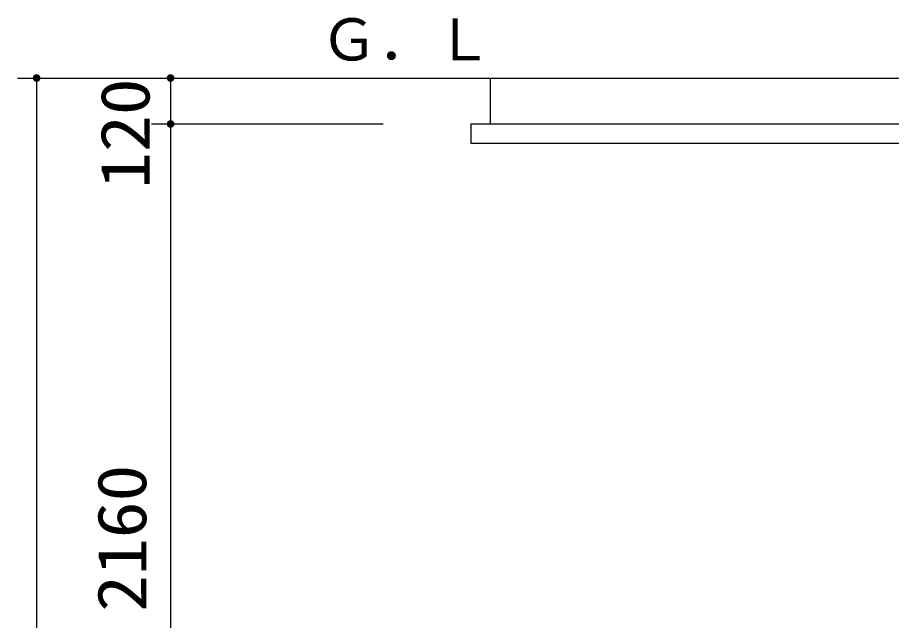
# Model space of a CAD drawing. Units: millimetres, scale not verified. Extents: x -14850 to 14850, y -10500 to 10500.
# Drawn here: x -1368 to 915, y 870 to 2444 of the extents above; entities that cross this region are included whole.
import ezdxf
from ezdxf.enums import TextEntityAlignment as Align

# ---------------------------------------------------------------- set-up
doc = ezdxf.new("R2010")
doc.units = ezdxf.units.MM
doc.header["$LTSCALE"] = 50
for name, color, linetype, lineweight in [('0-0_機器', 3, 'Continuous', 25), ('0-1_空気管', 3, 'Continuous', 25), ('0-5_製作', 5, 'Continuous', 25)]:
    doc.layers.add(name, color=color, linetype=linetype, lineweight=lineweight)
doc.styles.add('ＭＳ ゴシック', font='')
doc.styles.get('ＭＳ ゴシック').set_extended_font_data('MS Gothic')

msp = doc.modelspace()

# ---------------------------------------------------------------- linework, layer by layer
at = {"layer": '0-0_機器', "color": 2}
for p, q in [((-413.1, 2285.81), (2262.2, 2285.81)), ((-133.64, 2285.81), (-133.64, 2165.81)), ((-183.64, 2165.81), (-183.64, 2115.81)), ((-183.64, 2165.81), (2116.36, 2165.81)), ((-183.64, 2115.81), (2116.36, 2115.81))]:
    msp.add_line(p, q, dxfattribs=at)
at = {"layer": '0-5_製作', "color": 2}
for p, q in [((-1368.48, 2285.81), (-413.1, 2285.81)), ((-1318.48, 2285.81), (-1318.48, -294.19)), ((-968.48, 2285.81), (-968.48, 2165.81)), ((-1018.48, 2165.81), (-413.1, 2165.81)), ((-968.48, 2165.81), (-968.48, 5.81))]:
    msp.add_line(p, q, dxfattribs=at)
at = {"layer": '0-5_製作'}
for points in [[(-1318.48, 2285.81), (-1328.48, 2285.81), (-1328.46, 2286.43)], [(-1318.48, 2285.81), (-1328.4, 2284.55), (-1328.48, 2285.81)], [(-1318.48, 2285.81), (-1328.46, 2286.43), (-1328.3, 2287.68)], [(-1318.48, 2285.81), (-1328.16, 2283.32), (-1328.4, 2284.55)], [(-1318.48, 2285.81), (-1328.3, 2287.68), (-1327.99, 2288.9)], [(-1318.48, 2285.81), (-1327.78, 2282.13), (-1328.16, 2283.32)], [(-1318.48, 2285.81), (-1327.99, 2288.9), (-1327.53, 2290.06)], [(-1318.48, 2285.81), (-1327.24, 2280.99), (-1327.78, 2282.13)], [(-1318.48, 2295.81), (-1327.53, 2290.06), (-1326.92, 2291.17)], [(-1318.48, 2285.81), (-1327.53, 2290.06), (-1318.48, 2295.81)], [(-1318.48, 2285.81), (-1326.57, 2279.93), (-1327.24, 2280.99)], [(-1318.48, 2295.81), (-1326.92, 2291.17), (-1319.73, 2295.73)], [(-1319.73, 2295.73), (-1326.92, 2291.17), (-1326.18, 2292.18)], [(-1318.48, 2275.81), (-1326.57, 2279.93), (-1318.48, 2285.81)], [(-1319.73, 2295.73), (-1326.18, 2292.18), (-1320.96, 2295.49)], [(-1320.96, 2295.49), (-1326.18, 2292.18), (-1325.32, 2293.1)], [(-1320.96, 2295.49), (-1325.32, 2293.1), (-1322.16, 2295.1)], [(-1322.16, 2295.1), (-1325.32, 2293.1), (-1324.36, 2293.9)], [(-1322.16, 2295.1), (-1324.36, 2293.9), (-1323.29, 2294.57)], [(-1317.85, 2295.79), (-1318.48, 2285.81), (-1318.48, 2295.81)], [(-1316.6, 2295.63), (-1318.48, 2285.81), (-1317.85, 2295.79)], [(-1315.39, 2295.32), (-1318.48, 2285.81), (-1316.6, 2295.63)], [(-1314.22, 2294.86), (-1318.48, 2285.81), (-1315.39, 2295.32)], [(-1313.12, 2294.25), (-1318.48, 2285.81), (-1314.22, 2294.86)], [(-1312.1, 2293.51), (-1318.48, 2285.81), (-1313.12, 2294.25)], [(-1311.19, 2292.65), (-1318.48, 2285.81), (-1312.1, 2293.51)], [(-1310.39, 2291.68), (-1318.48, 2285.81), (-1311.19, 2292.65)], [(-1309.71, 2290.62), (-1318.48, 2285.81), (-1310.39, 2291.68)], [(-1309.71, 2290.62), (-1308.48, 2285.81), (-1318.48, 2285.81)], [(-1308.48, 2285.81), (-1318.48, 2275.81), (-1318.48, 2285.81)], [(-1308.5, 2285.18), (-1318.48, 2275.81), (-1308.48, 2285.81)], [(-1308.65, 2283.93), (-1318.48, 2275.81), (-1308.5, 2285.18)], [(-1308.97, 2282.72), (-1318.48, 2275.81), (-1308.65, 2283.93)], [(-1309.18, 2289.49), (-1308.48, 2285.81), (-1309.71, 2290.62)], [(-1308.79, 2288.29), (-1308.48, 2285.81), (-1309.18, 2289.49)], [(-1308.56, 2287.06), (-1308.48, 2285.81), (-1308.79, 2288.29)], [(-968.48, 2285.81), (-978.48, 2285.81), (-978.46, 2286.43)], [(-968.48, 2285.81), (-978.4, 2284.55), (-978.48, 2285.81)], [(-968.48, 2285.81), (-978.46, 2286.43), (-978.3, 2287.68)], [(-968.48, 2285.81), (-978.16, 2283.32), (-978.4, 2284.55)], [(-968.48, 2285.81), (-978.3, 2287.68), (-977.99, 2288.9)], [(-968.48, 2285.81), (-977.78, 2282.13), (-978.16, 2283.32)], [(-968.48, 2285.81), (-977.99, 2288.9), (-977.53, 2290.06)], [(-968.48, 2285.81), (-977.24, 2280.99), (-977.78, 2282.13)], [(-968.48, 2285.81), (-977.53, 2290.06), (-976.92, 2291.17)], [(-968.48, 2275.81), (-977.24, 2280.99), (-968.48, 2285.81)], [(-968.48, 2285.81), (-976.92, 2291.17), (-976.18, 2292.18)], [(-968.48, 2295.81), (-976.18, 2292.18), (-975.32, 2293.1)], [(-968.48, 2285.81), (-976.18, 2292.18), (-968.48, 2295.81)], [(-968.48, 2295.81), (-975.32, 2293.1), (-969.73, 2295.73)], [(-969.73, 2295.73), (-975.32, 2293.1), (-974.36, 2293.9)], [(-969.73, 2295.73), (-974.36, 2293.9), (-970.96, 2295.49)], [(-970.96, 2295.49), (-974.36, 2293.9), (-973.29, 2294.57)], [(-970.96, 2295.49), (-973.29, 2294.57), (-972.16, 2295.1)], [(-967.85, 2295.79), (-968.48, 2285.81), (-968.48, 2295.81)], [(-966.6, 2295.63), (-968.48, 2285.81), (-967.85, 2295.79)], [(-965.39, 2295.32), (-968.48, 2285.81), (-966.6, 2295.63)], [(-964.22, 2294.86), (-968.48, 2285.81), (-965.39, 2295.32)], [(-963.12, 2294.25), (-968.48, 2285.81), (-964.22, 2294.86)], [(-962.1, 2293.51), (-968.48, 2285.81), (-963.12, 2294.25)], [(-961.19, 2292.65), (-968.48, 2285.81), (-962.1, 2293.51)], [(-960.39, 2291.68), (-968.48, 2285.81), (-961.19, 2292.65)], [(-959.71, 2290.62), (-968.48, 2285.81), (-960.39, 2291.68)], [(-959.18, 2289.49), (-968.48, 2285.81), (-959.71, 2290.62)], [(-959.18, 2289.49), (-958.48, 2285.81), (-968.48, 2285.81)], [(-958.48, 2285.81), (-968.48, 2275.81), (-968.48, 2285.81)], [(-958.5, 2285.18), (-968.48, 2275.81), (-958.48, 2285.81)], [(-958.65, 2283.93), (-968.48, 2275.81), (-958.5, 2285.18)], [(-958.97, 2282.72), (-968.48, 2275.81), (-958.65, 2283.93)], [(-958.79, 2288.29), (-958.48, 2285.81), (-959.18, 2289.49)], [(-958.56, 2287.06), (-958.48, 2285.81), (-958.79, 2288.29)], [(-1318.48, 2275.81), (-1325.77, 2278.96), (-1326.57, 2279.93)], [(-1318.48, 2275.81), (-1324.85, 2278.1), (-1325.77, 2278.96)], [(-1318.48, 2275.81), (-1323.84, 2277.36), (-1324.85, 2278.1)], [(-1318.48, 2275.81), (-1322.74, 2276.76), (-1323.84, 2277.36)], [(-1318.48, 2275.81), (-1321.57, 2276.3), (-1322.74, 2276.76)], [(-1318.48, 2275.81), (-1320.35, 2275.98), (-1321.57, 2276.3)], [(-1318.48, 2275.81), (-1319.11, 2275.83), (-1320.35, 2275.98)], [(-1309.43, 2281.55), (-1318.48, 2275.81), (-1308.97, 2282.72)], [(-1310.03, 2280.45), (-1318.48, 2275.81), (-1309.43, 2281.55)], [(-1310.03, 2280.45), (-1317.22, 2275.89), (-1318.48, 2275.81)], [(-1310.77, 2279.43), (-1317.22, 2275.89), (-1310.03, 2280.45)], [(-1310.77, 2279.43), (-1315.99, 2276.12), (-1317.22, 2275.89)], [(-1311.63, 2278.52), (-1315.99, 2276.12), (-1310.77, 2279.43)], [(-1311.63, 2278.52), (-1314.8, 2276.51), (-1315.99, 2276.12)], [(-1312.6, 2277.72), (-1314.8, 2276.51), (-1311.63, 2278.52)], [(-1312.6, 2277.72), (-1313.66, 2277.04), (-1314.8, 2276.51)], [(-968.48, 2275.81), (-976.57, 2279.93), (-977.24, 2280.99)], [(-968.48, 2275.81), (-975.77, 2278.96), (-976.57, 2279.93)], [(-968.48, 2275.81), (-974.85, 2278.1), (-975.77, 2278.96)], [(-968.48, 2275.81), (-973.84, 2277.36), (-974.85, 2278.1)], [(-968.48, 2275.81), (-972.74, 2276.76), (-973.84, 2277.36)], [(-968.48, 2275.81), (-971.57, 2276.3), (-972.74, 2276.76)], [(-968.48, 2275.81), (-970.35, 2275.98), (-971.57, 2276.3)], [(-968.48, 2275.81), (-969.11, 2275.83), (-970.35, 2275.98)], [(-959.43, 2281.55), (-968.48, 2275.81), (-958.97, 2282.72)], [(-960.03, 2280.45), (-968.48, 2275.81), (-959.43, 2281.55)], [(-960.77, 2279.43), (-968.48, 2275.81), (-960.03, 2280.45)], [(-961.63, 2278.52), (-968.48, 2275.81), (-960.77, 2279.43)], [(-961.63, 2278.52), (-967.22, 2275.89), (-968.48, 2275.81)], [(-962.6, 2277.72), (-967.22, 2275.89), (-961.63, 2278.52)], [(-962.6, 2277.72), (-965.99, 2276.12), (-967.22, 2275.89)], [(-963.66, 2277.04), (-965.99, 2276.12), (-962.6, 2277.72)], [(-963.66, 2277.04), (-964.8, 2276.51), (-965.99, 2276.12)], [(-968.48, 2165.81), (-977.99, 2168.9), (-977.53, 2170.07)], [(-968.48, 2165.81), (-977.53, 2170.07), (-976.92, 2171.17)], [(-968.48, 2165.81), (-976.92, 2171.17), (-976.18, 2172.18)], [(-968.48, 2175.81), (-976.18, 2172.18), (-975.32, 2173.1)], [(-968.48, 2165.81), (-976.18, 2172.18), (-968.48, 2175.81)], [(-968.48, 2175.81), (-975.32, 2173.1), (-969.73, 2175.73)], [(-969.73, 2175.73), (-975.32, 2173.1), (-974.36, 2173.9)], [(-969.73, 2175.73), (-974.36, 2173.9), (-970.96, 2175.49)], [(-970.96, 2175.49), (-974.36, 2173.9), (-973.29, 2174.57)], [(-970.96, 2175.49), (-973.29, 2174.57), (-972.16, 2175.1)], [(-967.85, 2175.79), (-968.48, 2165.81), (-968.48, 2175.81)], [(-966.6, 2175.63), (-968.48, 2165.81), (-967.85, 2175.79)], [(-965.39, 2175.32), (-968.48, 2165.81), (-966.6, 2175.63)], [(-964.22, 2174.86), (-968.48, 2165.81), (-965.39, 2175.32)], [(-963.12, 2174.25), (-968.48, 2165.81), (-964.22, 2174.86)], [(-962.1, 2173.51), (-968.48, 2165.81), (-963.12, 2174.25)], [(-961.19, 2172.65), (-968.48, 2165.81), (-962.1, 2173.51)], [(-960.39, 2171.69), (-968.48, 2165.81), (-961.19, 2172.65)], [(-959.71, 2170.62), (-968.48, 2165.81), (-960.39, 2171.69)], [(-959.18, 2169.49), (-968.48, 2165.81), (-959.71, 2170.62)], [(-959.18, 2169.49), (-958.48, 2165.81), (-968.48, 2165.81)], [(-958.79, 2168.29), (-958.48, 2165.81), (-959.18, 2169.49)], [(-968.48, 2165.81), (-978.48, 2165.81), (-978.46, 2166.44)], [(-968.48, 2165.81), (-978.4, 2164.55), (-978.48, 2165.81)], [(-968.48, 2165.81), (-978.46, 2166.44), (-978.3, 2167.68)], [(-968.48, 2165.81), (-978.16, 2163.32), (-978.4, 2164.55)], [(-968.48, 2165.81), (-978.3, 2167.68), (-977.99, 2168.9)], [(-968.48, 2165.81), (-977.78, 2162.13), (-978.16, 2163.32)], [(-968.48, 2165.81), (-977.24, 2160.99), (-977.78, 2162.13)], [(-968.48, 2155.81), (-977.24, 2160.99), (-968.48, 2165.81)], [(-968.48, 2155.81), (-976.57, 2159.93), (-977.24, 2160.99)], [(-968.48, 2155.81), (-975.77, 2158.96), (-976.57, 2159.93)], [(-968.48, 2155.81), (-974.85, 2158.1), (-975.77, 2158.96)], [(-968.48, 2155.81), (-973.84, 2157.36), (-974.85, 2158.1)], [(-968.48, 2155.81), (-972.74, 2156.76), (-973.84, 2157.36)], [(-968.48, 2155.81), (-971.57, 2156.3), (-972.74, 2156.76)], [(-968.48, 2155.81), (-970.35, 2155.98), (-971.57, 2156.3)], [(-968.48, 2155.81), (-969.11, 2155.83), (-970.35, 2155.98)], [(-958.48, 2165.81), (-968.48, 2155.81), (-968.48, 2165.81)], [(-958.5, 2165.18), (-968.48, 2155.81), (-958.48, 2165.81)], [(-958.65, 2163.93), (-968.48, 2155.81), (-958.5, 2165.18)], [(-958.97, 2162.72), (-968.48, 2155.81), (-958.65, 2163.93)], [(-959.43, 2161.55), (-968.48, 2155.81), (-958.97, 2162.72)], [(-960.03, 2160.45), (-968.48, 2155.81), (-959.43, 2161.55)], [(-960.77, 2159.43), (-968.48, 2155.81), (-960.03, 2160.45)], [(-961.63, 2158.52), (-968.48, 2155.81), (-960.77, 2159.43)], [(-961.63, 2158.52), (-967.22, 2155.89), (-968.48, 2155.81)], [(-962.6, 2157.72), (-967.22, 2155.89), (-961.63, 2158.52)], [(-962.6, 2157.72), (-965.99, 2156.12), (-967.22, 2155.89)], [(-963.66, 2157.04), (-965.99, 2156.12), (-962.6, 2157.72)], [(-963.66, 2157.04), (-964.8, 2156.51), (-965.99, 2156.12)], [(-958.56, 2167.06), (-958.48, 2165.81), (-958.79, 2168.29)]]:
    msp.add_solid(points, dxfattribs=at)

# ---------------------------------------------------------------- texts
at = {"layer": '0-1_空気管', "color": 4, "style": 'ＭＳ ゴシック'}
msp.add_text('Ｇ．Ｌ', height=110, rotation=0.002, dxfattribs=at).set_placement((-577.57, 2298.72), align=Align.BOTTOM_LEFT)
at = {"layer": '0-5_製作', "color": 4, "style": 'ＭＳ ゴシック', "width": 1.1}
for s, p in [('120', (-984.94, 1996.61)), ('2160', (-993.48, 892.06))]:
    msp.add_text(s, height=128.4, rotation=90, dxfattribs=at).set_placement(p, align=Align.BOTTOM_LEFT)

doc.saveas('drawing.dxf')
